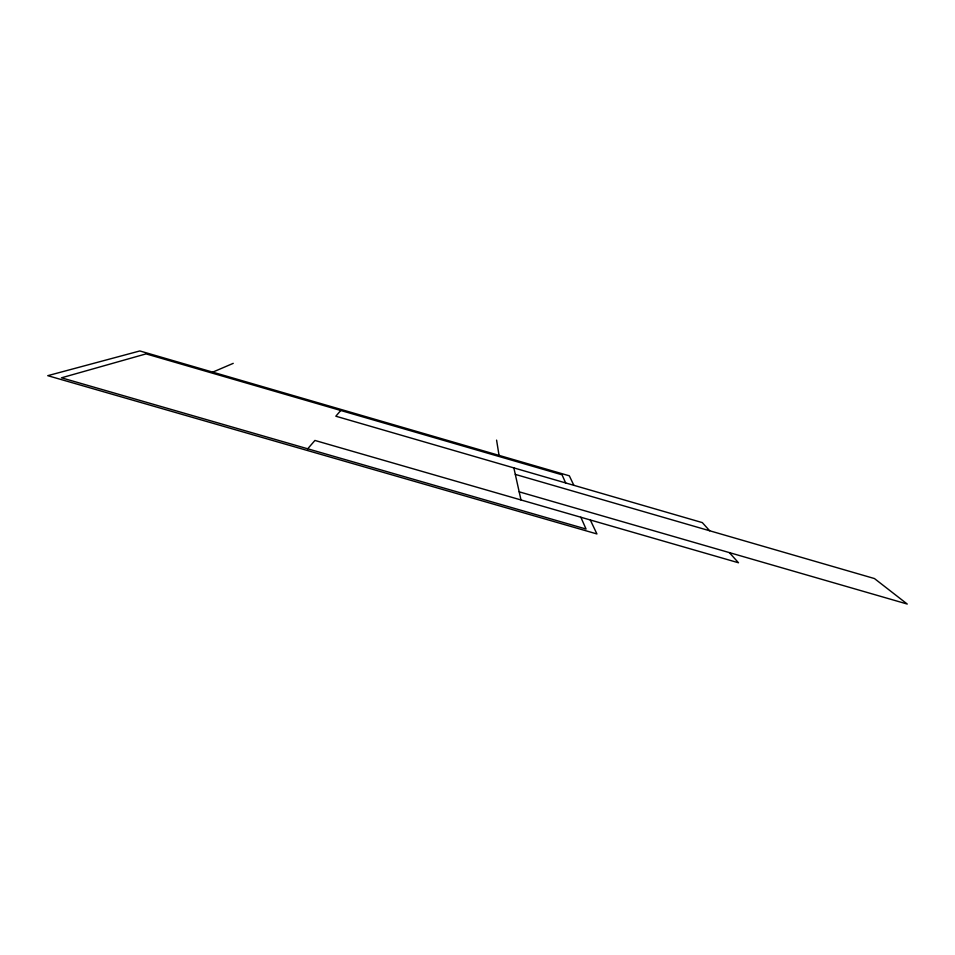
<?xml version="1.0" encoding="UTF-8"?>
<svg xmlns="http://www.w3.org/2000/svg" width="955" height="955" viewBox="0 0 955 955"><rect width="100%" height="100%" fill="white"/><g stroke="black" fill="none" stroke-linecap="round" stroke-linejoin="round"><path stroke-width="1.43" d="M307.713 448.79L314.923 440.446L738.502 562.77L729.334 552.599M340.768 410.483L335.826 416.213L702.319 522.612L709.661 530.753M212.726 372.14L233.235 363.354M515.306 474.396L874.446 578.551L907.25 604.049L519.186 491.825M573.848 485.319L569.335 475.817L139.836 350.951L47.75 375.673L596.923 533.941L590.297 519.962M565.647 482.932L562.053 474.814L146.055 353.887L61.478 377.81L586.048 529.034L580.831 517.228M513.862 467.902L520.988 499.954M496.588 440.124L499.035 455.38"/></g></svg>
